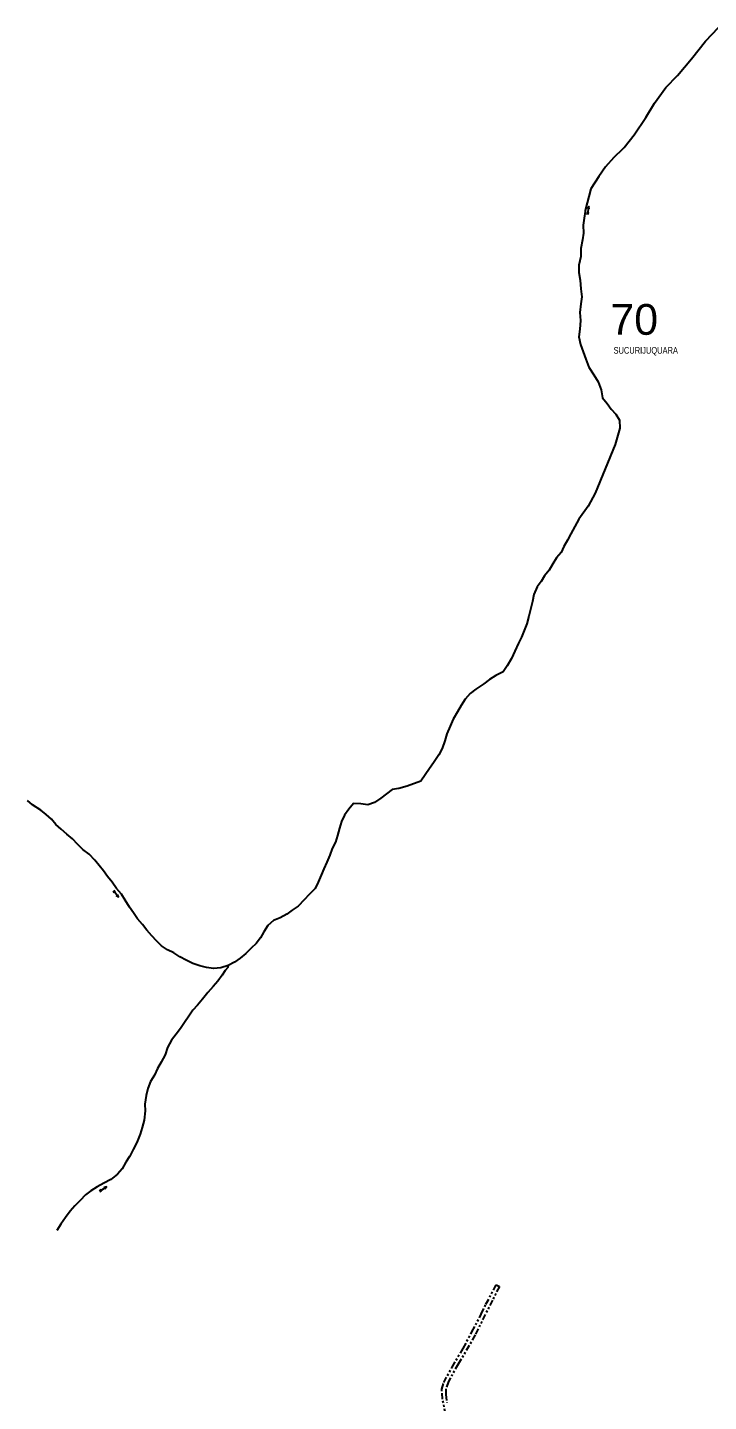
# Model space of a CAD drawing. Extents: x 211453 to 215163, y 4877397 to 4881305.
# Drawn here: x 213099 to 213609, y 4879273 to 4880302 of the extents above; entities that cross this region are included whole.
import ezdxf

# ---------------------------------------------------------------- set-up
doc = ezdxf.new("R2010")
doc.units = 0
doc.header["$LTSCALE"] = 1.5
doc.header["$MEASUREMENT"] = 0
doc.linetypes.add('TRACO_25', pattern=[8, 3, -1, 1, -1, 1, -1])
for name, color, linetype in [('HD-CURSO-PERENE', 170, 'CONTINUOUS'), ('HD-TXT-PERENE', 170, 'CONTINUOUS'), ('LM-TXT-LSB', 7, 'CONTINUOUS'), ('SV-RUA-NAO-PAV', 7, 'CONTINUOUS')]:
    doc.layers.add(name, color=color, linetype=linetype)
doc.styles.add('ARIAL', font='ARIAL.SHX')
doc.styles.add('SWIS', font='swissko.ttf')

# ---------------------------------------------------------------- blocks, each defined once
blk = doc.blocks.new('COD035', base_point=(212390.061183, 4880219.475751))
at = {"layer": 'HD-TXT-PERENE'}
for p, q in [((212390.061183, 4880219.881482), (212391.561183, 4880219.881482)), ((212390.061183, 4880219.481482), (212396.061183, 4880219.481482)), ((212390.061183, 4880219.081482), (212391.561183, 4880219.081482))]:
    blk.add_line(p, q, dxfattribs=at)
blk.add_lwpolyline([(212394.261183, 4880218.881482), (212396.061183, 4880219.481482), (212394.261183, 4880220.081482)], dxfattribs=at)

msp = doc.modelspace()

# ---------------------------------------------------------------- linework, layer by layer
at = {"layer": 'HD-CURSO-PERENE', "linetype": 'Continuous'}
for points in [[(213544.494461, 4880210.97198, 8.591256), (213545.802332, 4880212.245038, 8.591256), (213553.342385, 4880221.693876, 8.342389), (213562.000653, 4880234.727152, 7.969087), (213568.380568, 4880245.362799, 7.9442), (213576.874212, 4880257.220134, 7.794879), (213585.817952, 4880266.209258, 7.695333), (213596.132234, 4880278.510697, 7.471352), (213606.762624, 4880291.814811, 7.222484), (213616.395147, 4880302.060407, 7.147823)], [(213544.494461, 4880210.97198, 8.591256), (213538.09521, 4880204.743067, 8.665916), (213531.782995, 4880197.780595, 8.665916), (213526.824264, 4880190.382856, 8.665916), (213520.956875, 4880181.1517, 8.665916), (213516.604173, 4880164.936806, 8.665916), (213516.548336, 4880164.348738, 8.633625), (213515.948932, 4880159.178465, 8.652113), (213515.159524, 4880154.0782, 8.689089), (213515.260191, 4880148.157878, 8.790772), (213514.530783, 4880143.04761, 8.753797), (213513.341529, 4880136.65728, 8.938676), (213513.45222, 4880130.526946, 8.929432), (213511.91298, 4880124.066617, 9.068091), (213511.963609, 4880118.496314, 9.068091), (213512.974239, 4880112.75599, 9.031116), (213513.284958, 4880106.345639, 9.142044), (213514.175628, 4880100.265298, 9.215996), (213513.50622, 4880095.145029, 9.234484), (213512.596978, 4880088.594686, 9.289948), (213513.227641, 4880082.624355, 9.299191), (213512.618393, 4880076.084008, 9.474827), (213512.009048, 4880070.393708, 9.493315), (213513.119659, 4880064.803391, 9.447095), (213515.17026, 4880059.133057, 9.502559), (213517.090842, 4880053.662735, 9.687438), (213519.291481, 4880047.64238, 9.687438), (213523.02204, 4880042.062029, 9.687438), (213526.312588, 4880036.661693, 9.881561), (213528.503215, 4880030.741344, 9.881561), (213529.70386, 4880024.841008, 9.881561), (213533.014277, 4880020.590735, 9.881561), (213535.984703, 4880016.320464, 9.881561), (213539.68505, 4880012.620215, 9.881561), (213542.435514, 4880008.049932, 9.881561), (213542.666189, 4880002.039603, 4.122568), (213539.01235, 4879989.813737, 4.122568), (213524.192046, 4879953.387211, 6.341121), (213518.803252, 4879943.636753, 6.396585), (213511.864493, 4879933.836314, 6.43356), (213505.995831, 4879923.005804, 6.553732), (213503.336417, 4879918.275583, 6.636928), (213500.777003, 4879913.525359, 6.683147), (213498.547568, 4879908.905138, 6.683147), (213495.138075, 4879905.004972, 6.655416), (213492.478642, 4879900.444759, 6.701635), (213489.569216, 4879895.854549, 6.729367), (213486.289759, 4879891.614362, 6.766343), (213483.8103, 4879887.254159, 6.812563), (213480.830819, 4879883.163976, 6.849539), (213478.141497, 4879877.623712, 6.858783), (213477.302107, 4879872.373438, 6.849539), (213475.802825, 4879866.283128, 6.886515), (213474.493424, 4879861.20287, 6.895759), (213472.894102, 4879855.482581, 6.960466), (213470.87469, 4879850.622345, 6.96971), (213469.085282, 4879845.692101, 6.96971), (213466.795852, 4879841.041879, 6.96971), (213464.08658, 4879835.061591, 6.96971), (213461.387244, 4879829.651333, 6.96971), (213458.177937, 4879824.071073, 7.163834), (213455.338499, 4879819.580867, 7.385689), (213449.73892, 4879816.810791, 7.385689), (213445.069337, 4879813.910695, 7.404177), (213440.849799, 4879810.540568, 7.441153), (213434.900346, 4879806.720439, 7.589056), (213430.650799, 4879803.430317, 7.589056), (213426.831366, 4879799.070131, 7.681496), (213423.821956, 4879794.359915, 7.718472), (213421.03253, 4879789.759703, 7.866375), (213417.75322, 4879784.209445, 7.894108), (213415.723868, 4879778.82918, 7.940328), (213413.054552, 4879773.228912, 7.940328), (213411.595182, 4879767.908643, 7.949572), (213409.585854, 4879762.308366, 7.940328), (213407.126435, 4879757.588143, 7.949572), (213403.2672, 4879751.477862, 7.949572), (213400.25773, 4879747.297676, 8.217647), (213393.588945, 4879737.687243, 8.263866), (213383.359554, 4879734.037179, 8.300842), (213377.179872, 4879732.277165, 8.494966), (213372.100053, 4879731.537192, 8.735309), (213367.920496, 4879728.327073, 9.160532), (213363.620942, 4879725.116955, 9.400875), (213358.951404, 4879721.826838, 9.613486), (213354.031692, 4879720.11681, 9.613486), (213348.661723, 4879720.746915, 9.594998), (213343.381801, 4879720.956996, 9.770634), (213339.762345, 4879716.756816, 9.816854), (213336.562919, 4879712.226612, 9.964757), (213334.433502, 4879707.436381, 10.131148), (213332.934072, 4879702.646141, 10.11266), (213331.44474, 4879696.995855, 10.214344), (213329.905325, 4879692.085609, 10.269808), (213327.315909, 4879687.355387, 10.34376), (213325.706501, 4879682.395139, 10.279052), (213323.427138, 4879677.144885, 10.371491), (213321.217752, 4879672.09464, 10.389979), (213319.058329, 4879667.354412, 10.426955), (213316.818955, 4879662.204162, 10.408467), (213314.559529, 4879657.513938, 10.445443), (213310.180139, 4879652.863744, 10.510151), (213306.470657, 4879648.913578, 10.510151), (213301.971271, 4879644.243384, 10.519395), (213297.461698, 4879641.233281, 10.519395), (213293.312134, 4879638.083165, 10.528639), (213288.522523, 4879635.453085, 10.547127), (213283.49284, 4879633.503045, 10.565615), (213279.233345, 4879629.762899, 10.574859), (213276.163949, 4879624.942678, 10.574859), (213273.684512, 4879620.382464, 10.584103), (213270.585039, 4879616.252281, 10.556371), (213266.755506, 4879612.772142, 10.611835), (213262.776047, 4879608.661972, 10.658054), (213258.546504, 4879605.341848, 10.64881), (213254.366945, 4879602.15173, 10.852179), (213249.42731, 4879599.761665, 11.06479), (213244.117621, 4879597.911635, 11.129498), (213238.567784, 4879597.411681, 11.175717), (213233.287804, 4879598.131789, 11.379085), (213228.387743, 4879599.501927, 11.582452), (213223.137636, 4879601.342096, 11.702623), (213217.997464, 4879603.732293, 11.730355), (213213.277262, 4879606.322495, 11.878259), (213208.777013, 4879609.282715, 11.869015), (213204.03685, 4879611.532899, 11.933722), (213199.74661, 4879614.38311, 11.979942), (213195.996243, 4879618.263369, 12.026162), (213192.3659, 4879621.913614, 12.016918), (213188.585476, 4879626.303902, 12.211041), (213185.405057, 4879630.544173, 12.294237), (213181.644657, 4879634.724449, 12.294237), (213178.704199, 4879639.274734, 12.294237), (213175.583802, 4879643.314994, 12.294237), (213172.563251, 4879648.695325, 12.303481), (213169.702789, 4879653.26561, 12.294237), (213166.002394, 4879657.385882, 12.303481), (213162.811923, 4879662.096179, 12.303481), (213159.131508, 4879666.38646, 12.294237), (213156.171089, 4879670.596727, 12.294237), (213153.10068, 4879674.736991, 12.294237), (213149.760307, 4879678.597244, 12.294237), (213145.399889, 4879683.037542, 12.303481), (213140.819582, 4879686.527791, 12.303481), (213136.699193, 4879690.66807, 12.303481), (213133.09881, 4879694.668334, 12.303481), (213128.928509, 4879698.038571, 12.303481), (213124.628172, 4879701.748828, 12.303481), (213120.507839, 4879705.38908, 12.303481), (213117.307448, 4879709.389338, 12.303481), (213113.267152, 4879712.68957, 12.303481), (213109.306853, 4879716.009802, 12.303481), (213103.116523, 4879719.980098, 12.802656), (213099.386214, 4879723.340329, 12.867364)], [(213249.42731, 4879599.761665, 8.836992), (213249.297494, 4879598.15158, 8.836992), (213247.38777, 4879596.04149, 8.836992), (213245.028222, 4879592.441326, 8.836992), (213241.878772, 4879588.111133, 8.836992), (213238.219302, 4879584.050961, 8.827748), (213234.279885, 4879579.56077, 9.095823), (213230.300536, 4879574.480547, 9.188264), (213226.621096, 4879570.150361, 9.215996), (213222.961605, 4879566.270199, 9.215996), (213219.972169, 4879561.789995, 9.262216), (213216.812764, 4879557.069781, 9.299191), (213213.803335, 4879552.529575, 9.437851), (213210.633871, 4879548.329389, 9.447095), (213207.014459, 4879543.739188, 10.168124), (213204.245125, 4879538.318931, 10.491663), (213202.345769, 4879532.948665, 10.815203), (213199.366451, 4879527.428405, 11.166473), (213196.577045, 4879522.648182, 11.351353), (213194.417653, 4879517.637939, 11.323621), (213191.508258, 4879512.777714, 11.693379), (213189.508867, 4879507.737468, 11.656404), (213188.2395, 4879502.347192, 11.832039), (213187.260244, 4879495.936858, 12.275749), (213187.51082, 4879490.806577, 12.340458), (213186.78161, 4879483.936214, 12.497605), (213185.092267, 4879478.415938, 12.85812), (213183.642853, 4879473.485689, 12.830388), (213181.093623, 4879467.105377, 13.089219), (213178.34425, 4879462.025138, 13.200147), (213175.90486, 4879457.044901, 13.218635), (213175.699699, 4879456.719983, 13.218635), (213173.025431, 4879452.484691, 13.449734), (213170.186043, 4879447.554462, 13.588393), (213166.81658, 4879443.38428, 13.939664), (213161.717105, 4879439.604142, 13.8842), (213156.537523, 4879436.784058, 14.263204), (213151.497934, 4879434.003973, 14.595986), (213146.798357, 4879431.063876, 14.725402), (213142.758772, 4879428.083767, 14.901037), (213138.87933, 4879423.803586, 14.901037), (213134.909868, 4879419.723418, 14.901037), (213131.25037, 4879415.903259, 14.919525), (213127.860985, 4879411.04304, 15.363235), (213124.401623, 4879405.982811, 15.363235), (213121.312217, 4879401.252596, 16.805296)]]:
    msp.add_polyline3d(points, dxfattribs=at)
at = {"layer": 'SV-RUA-NAO-PAV', "linetype": 'TRACO_25'}
msp.add_polyline3d([(213414.991688, 4879251.726222, 16.807169), (213409.925712, 4879275.12819, 16.623816), (213409.363723, 4879282.548772, 16.684933), (213410.78222, 4879287.549093, 16.542324), (213417.13847, 4879299.109713, 16.460835), (213425.369254, 4879313.062003, 16.542324), (213431.909904, 4879325.431112, 16.399717), (213438.9314, 4879338.795306, 16.277481), (213442.40329, 4879346.052251, 16.338598), (213450.137936, 4879360.656981, 16.338598), (213452.408168, 4879359.418672, 16.338598), (213447.277336, 4879349.227725, 16.521952), (213434.230338, 4879323.090843, 16.807169), (213429.912888, 4879315.230421, 16.827541), (213421.617445, 4879301.369705, 16.88866), (213414.321693, 4879288.30901, 16.97015), (213412.343394, 4879282.76867, 16.990522), (213412.284559, 4879278.548354, 16.990522), (213413.046228, 4879272.227847, 16.990522)], dxfattribs=at)

# ---------------------------------------------------------------- block references
at = {"layer": 'HD-TXT-PERENE'}
for p, rotation in [((213518.564962, 4880162.097782), 83.00000000000001), ((213163.693074, 4879655.908556), 308.0000000000001), ((213153.393391, 4879430.782254), 33)]:
    msp.add_blockref('COD035', p, dxfattribs=dict(at, rotation=rotation))

# ---------------------------------------------------------------- texts
at = {"layer": 'LM-TXT-LSB', "style": 'SWIS'}
msp.add_text('70', height=23, dxfattribs=at).set_placement((213535.464902, 4880071.98088))
at = {"layer": 'LM-TXT-LSB', "style": 'ARIAL', "width": 0.7}
msp.add_text('SUCURIJUQUARA', height=5, dxfattribs=at).set_placement((213537.857784, 4880057.81667))

doc.saveas('drawing.dxf')
